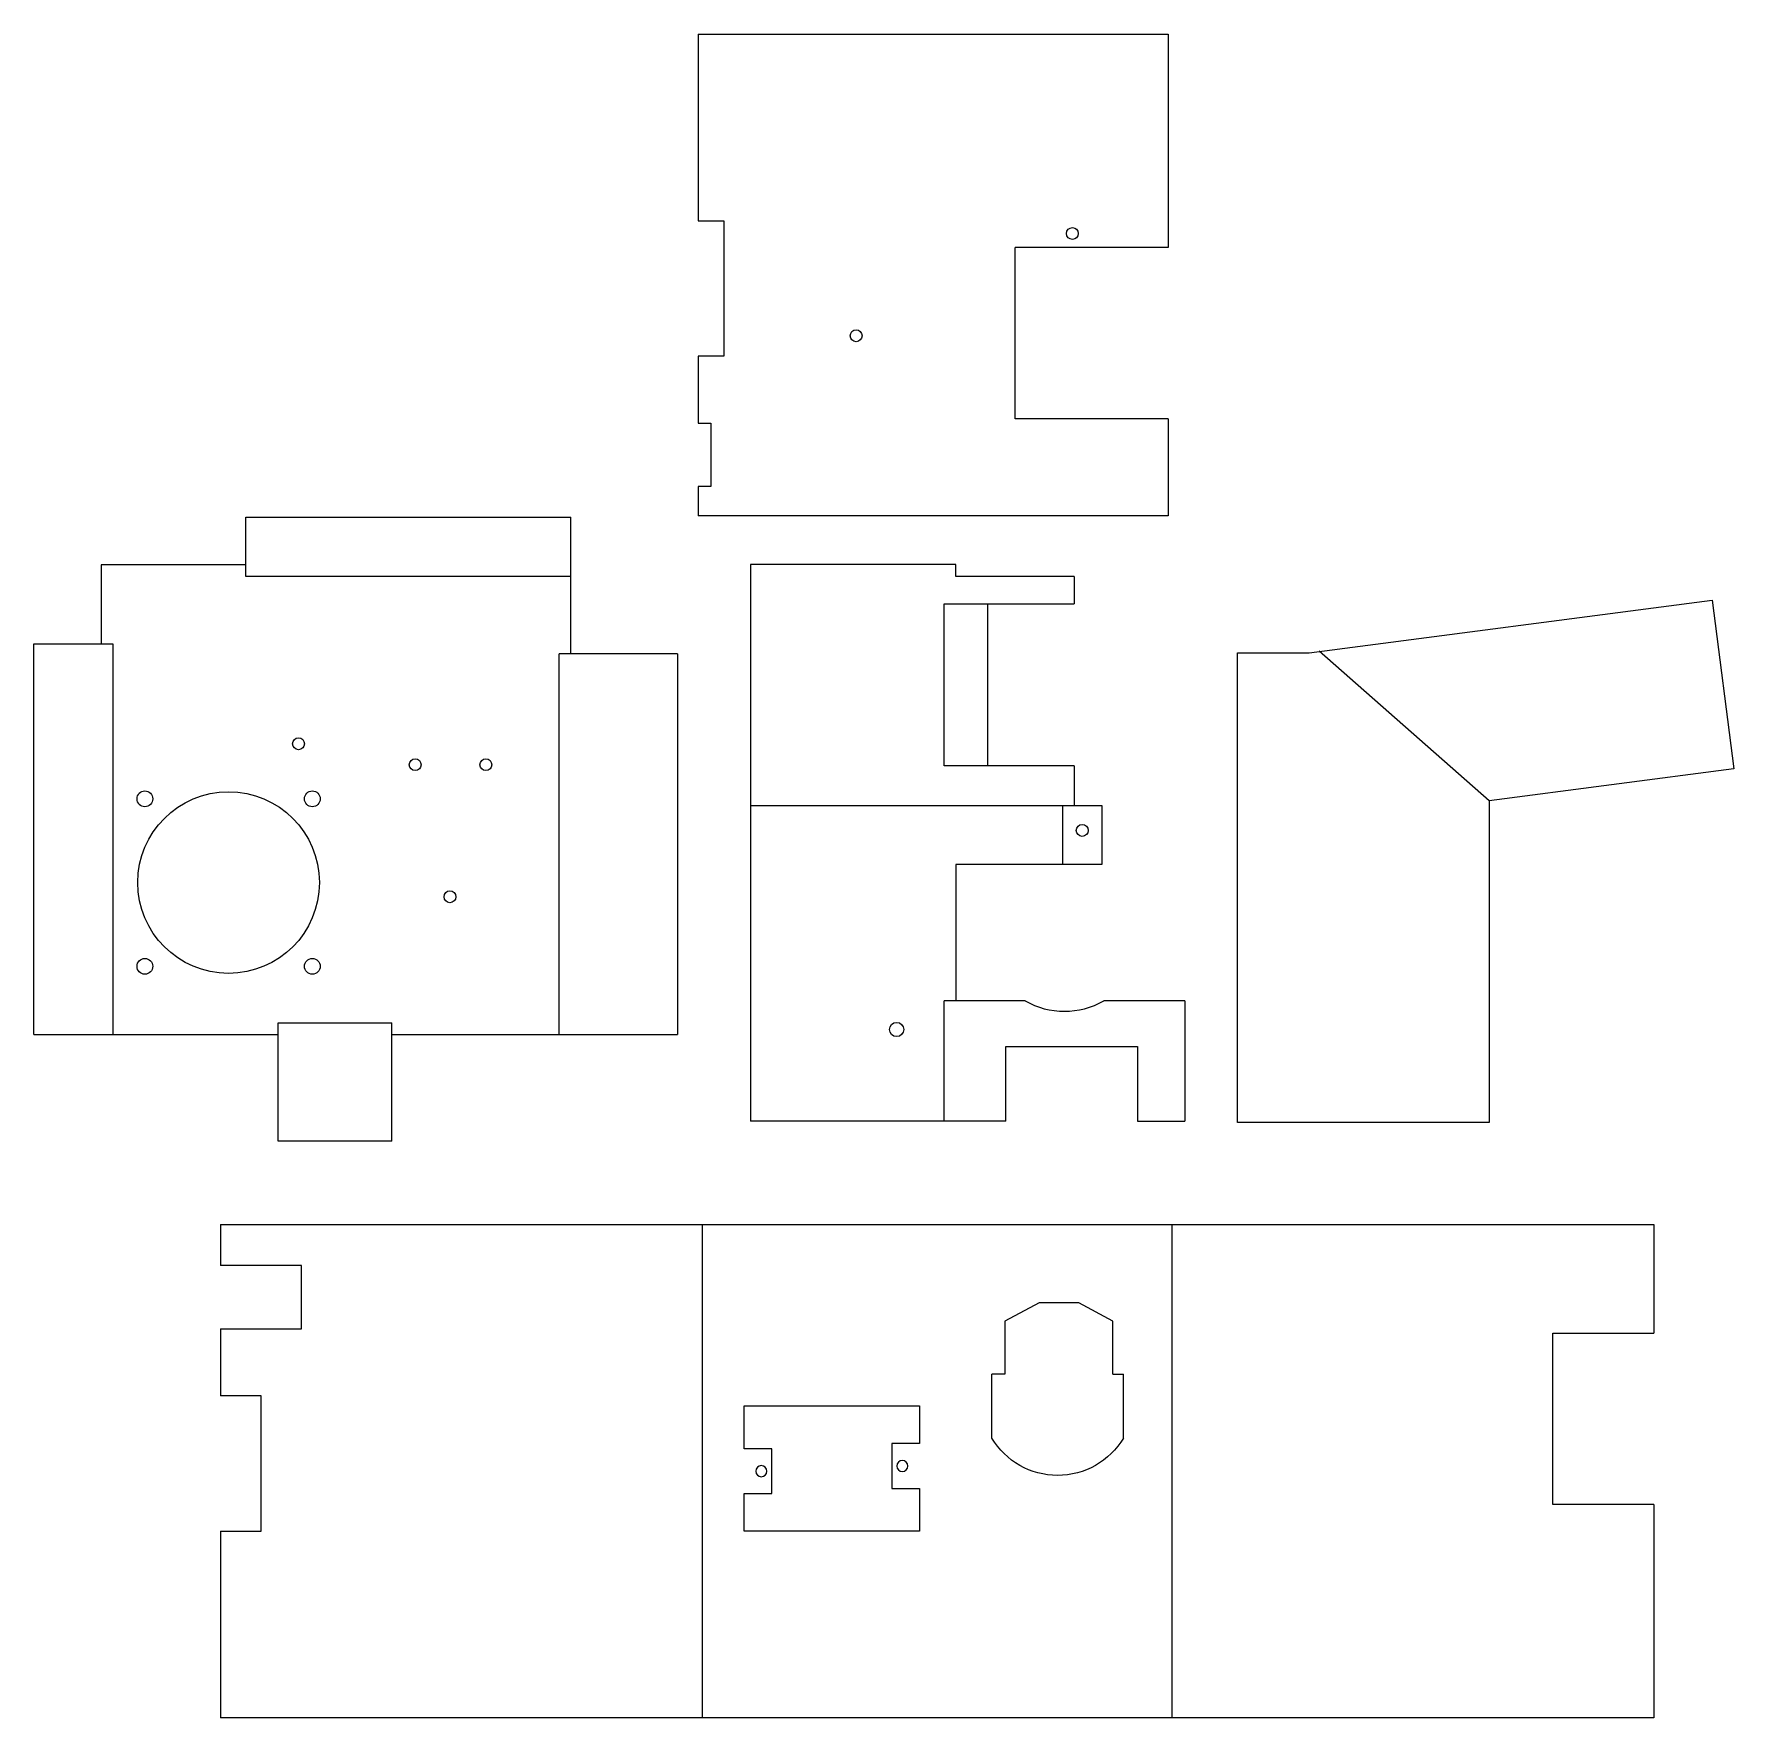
# Model space of a CAD drawing. Header units: inches. Extents: x -37 to 393, y 13 to 439.
import ezdxf

# ---------------------------------------------------------------- set-up
doc = ezdxf.new("R2010")
doc.units = ezdxf.units.IN
doc.header["$MEASUREMENT"] = 0
for name, color, linetype, true_color in [('fab_back', 7, 'Continuous', 0xc2ced6), ('fab_bottom', 7, 'Continuous', 0xc2ced6), ('fab_front', 7, 'Continuous', 0xc2ced6), ('fab_insert', 7, 'Continuous', 0xc2ced6)]:
    doc.layers.add(name, color=color, linetype=linetype, true_color=true_color)
doc.layers.add('fab_cam_tube', color=6, linetype='Continuous')

msp = doc.modelspace()

# ---------------------------------------------------------------- linework, layer by layer
at = {"color": 1}
for p, q in [((250.06, 341.79, -3), (250.06, 317.21, -3)), ((131.06, 324.59, -3), (131.06, 317.21, -3)), ((144.29, 304.87, -3), (144.29, 163.87, -3)), ((233.29, 228.87, -3), (196.29, 228.87, -3)), ((196.29, 228.87, -3), (196.29, 194.37, -3)), ((208.93, 163.87, -3), (144.29, 163.87, -3)), ((10.06, 137.76), (373.06, 137.76)), ((10.06, 137.76), (10.06, 127.38)), ((30.52, 127.38), (10.06, 127.38)), ((30.52, 111.29), (30.52, 127.38)), ((217.42, 117.86), (208.7, 113.21)), ((227.42, 117.86), (217.42, 117.86)), ((236.04, 113.27), (227.42, 117.86)), ((208.7, 113.21), (208.7, 99.81)), ((236.04, 99.81), (236.04, 113.27)), ((10.06, 111.29), (30.52, 111.29)), ((10.06, 111.29), (10.06, 94.31)), ((208.7, 99.81), (205.39, 99.81)), ((238.73, 83.64), (238.73, 99.81)), ((20.32, 94.31), (10.06, 94.31)), ((20.32, 60.05), (20.32, 94.31)), ((10.06, 60.05), (10.06, 12.76)), ((10.06, 60.05), (20.32, 60.05)), ((373.06, 12.76), (10.06, 12.76))]:
    msp.add_line(p, q, dxfattribs=at)
at = {"color": 2}
msp.add_line((223.29, 243.87, -3), (223.29, 228.87, -3), dxfattribs=at)
at = {"color": 1}
msp.add_circle((181.27, 187.12, -3), 1.8, dxfattribs=at)
at = {"layer": 'fab_back', "color": 1}
for p, q in [((131.06, 439.21, -3), (250.06, 439.21, -3)), ((131.06, 439.21, -3), (131.06, 391.91, -3)), ((250.06, 439.21, -3), (250.06, 385.15, -3)), ((131.06, 391.91, -3), (137.53, 391.91, -3)), ((137.53, 391.91, -3), (137.53, 357.66, -3)), ((211.28, 341.79, -3), (211.28, 385.15, -3)), ((250.06, 385.15, -3), (211.28, 385.15, -3)), ((131.06, 357.66, -3), (131.06, 340.68, -3)), ((137.53, 357.66, -3), (131.06, 357.66, -3)), ((131.06, 340.68, -3), (134.21, 340.68, -3)), ((134.21, 340.68, -3), (134.21, 324.59, -3)), ((250.06, 341.79, -3), (211.28, 341.79, -3)), ((134.21, 324.59, -3), (131.06, 324.59, -3)), ((250.06, 317.21, -3), (131.06, 317.21, -3))]:
    msp.add_line(p, q, dxfattribs=at)
for centre in [(225.8, 388.69, -3), (171.03, 362.79, -3)]:
    msp.add_circle(centre, 1.5, dxfattribs=at)
at = {"layer": 'fab_bottom', "color": 1}
for p, q in [((16.44, 316.82), (98.8, 316.82)), ((16.44, 301.82), (16.44, 316.82)), ((98.8, 282.27), (98.8, 316.82)), ((16.44, 304.82), (-20.2, 304.82)), ((-20.2, 304.82), (-20.2, 284.82)), ((-37.2, 185.82), (-37.2, 284.82)), ((-37.2, 284.82), (-17.2, 284.82)), ((125.8, 282.27), (95.8, 282.27)), ((125.8, 282.27), (125.8, 185.82)), ((-37.2, 185.82), (24.68, 185.82)), ((24.68, 158.82), (24.68, 188.82)), ((53.44, 158.82), (53.44, 188.82)), ((53.44, 185.82), (125.8, 185.82)), ((53.44, 158.82), (24.68, 158.82))]:
    msp.add_line(p, q, dxfattribs=at)
at = {"layer": 'fab_bottom', "color": 5}
for p, q in [((98.8, 301.82), (16.44, 301.82)), ((-17.2, 284.82), (-17.2, 185.82)), ((95.8, 185.82), (95.8, 282.27)), ((24.68, 188.82), (53.44, 188.82))]:
    msp.add_line(p, q, dxfattribs=at)
at = {"layer": 'fab_bottom', "color": 1, "extrusion": (-0.002104, 0.00628, 0.999978)}
for p, q in [((285.75, 282.54, -3), (387.81, 295.82, -3)), ((387.81, 295.82, -3), (393.37, 253.12, -3)), ((393.37, 253.12, -3), (331.38, 245.06, -3))]:
    msp.add_line(p, q, dxfattribs=at)
at = {"layer": 'fab_bottom', "color": 1, "extrusion": (-0.00762, 1.83697e-16, 0.999971)}
for p, q in [((267.63, 282.54, -3), (285.75, 282.54, -3)), ((267.63, 163.54, -3), (267.63, 282.54, -3)), ((331.38, 245.06, -3), (331.38, 163.54, -3)), ((331.38, 163.54, -3), (267.63, 163.54, -3))]:
    msp.add_line(p, q, dxfattribs=at)
at = {"layer": 'fab_bottom', "color": 5, "extrusion": (-0.00762, 1.83697e-16, 0.999971)}
msp.add_line((331.38, 245.06, -3), (288.32, 282.88, -3), dxfattribs=at)
at = {"layer": 'fab_bottom', "color": 1}
for centre, radius in [((29.8, 259.47), 1.5), ((59.35, 254.17), 1.5), ((77.25, 254.17), 1.5), ((-9.11, 245.52), 2), ((12.09, 224.32), 23), ((33.29, 245.52), 2), ((68.15, 220.72), 1.5), ((-9.11, 203.12), 2), ((33.29, 203.12), 2)]:
    msp.add_circle(centre, radius, dxfattribs=at)
at = {"layer": 'fab_cam_tube', "color": 5, "extrusion": (4.2296e-33, -6.12323e-17, -1)}
for p, q in [((132.06, 137.76), (132.06, 12.76)), ((251.06, 12.76), (251.06, 137.76))]:
    msp.add_line(p, q, dxfattribs=at)
at = {"layer": 'fab_cam_tube', "color": 1, "extrusion": (4.2296e-33, -6.12323e-17, -1)}
for p, q in [((205.39, 83.64), (205.39, 99.81)), ((236.04, 99.81), (238.73, 99.81)), ((142.66, 80.91), (142.66, 91.79)), ((142.66, 91.79), (187.06, 91.79)), ((187.06, 91.79), (187.06, 82.23)), ((187.06, 82.23), (180.06, 82.23)), ((180.06, 82.23), (180.06, 70.91)), ((149.66, 80.91), (142.66, 80.91)), ((149.66, 69.6), (149.66, 80.91)), ((142.66, 69.6), (149.66, 69.6)), ((142.66, 60.04), (142.66, 69.6)), ((180.06, 70.91), (187.06, 70.91)), ((187.06, 70.91), (187.06, 60.04)), ((187.06, 60.04), (142.66, 60.04))]:
    msp.add_line(p, q, dxfattribs=at)
for centre in [(-182.71, 76.57), (-147.01, 75.26)]:
    msp.add_circle(centre, 1.4, dxfattribs=at)
msp.add_arc((-222.06, 93.6), 19.41, 210.8421, 329.1579, dxfattribs=at)
at = {"layer": 'fab_front', "color": 1}
for p, q in [((373.06, 137.76), (373.06, 110.18)), ((347.51, 110.18), (373.06, 110.18)), ((347.51, 66.82), (347.51, 110.18)), ((373.06, 66.82), (347.51, 66.82)), ((373.06, 66.82), (373.06, 12.76))]:
    msp.add_line(p, q, dxfattribs=at)
at = {"layer": 'fab_insert', "color": 1}
for p, q in [((196.29, 304.87, -3), (144.29, 304.87, -3)), ((196.29, 301.87, -3), (196.29, 304.87, -3)), ((226.29, 301.87, -3), (196.29, 301.87, -3)), ((226.29, 301.87, -3), (226.29, 294.87, -3)), ((193.29, 294.87, -3), (226.29, 294.87, -3)), ((204.29, 294.87, -3), (204.29, 253.87, -3)), ((226.29, 253.87, -3), (193.29, 253.87, -3)), ((226.29, 253.87, -3), (226.29, 243.87, -3)), ((233.29, 243.87, -3), (233.29, 228.87, -3)), ((213.82, 194.37, -3), (193.29, 194.37, -3)), ((254.29, 194.37, -3), (233.75, 194.37, -3)), ((254.29, 194.37, -3), (254.29, 163.87, -3)), ((208.93, 163.87, -3), (208.93, 182.77, -3)), ((208.93, 182.77, -3), (242.26, 182.77, -3)), ((242.26, 182.77, -3), (242.26, 163.87, -3)), ((242.26, 163.87, -3), (254.29, 163.87, -3))]:
    msp.add_line(p, q, dxfattribs=at)
at = {"layer": 'fab_insert', "color": 5}
for p, q in [((193.29, 253.87, -3), (193.29, 294.87, -3)), ((144.29, 243.87, -3), (233.29, 243.87, -3)), ((193.29, 163.87, -3), (193.29, 194.37, -3))]:
    msp.add_line(p, q, dxfattribs=at)
at = {"layer": 'fab_insert', "color": 1}
msp.add_circle((228.29, 237.52, -3), 1.5, dxfattribs=at)
msp.add_arc((223.79, 211.77, -3), 20.05, 240.2075, 299.7925, dxfattribs=at)

doc.saveas('drawing.dxf')
